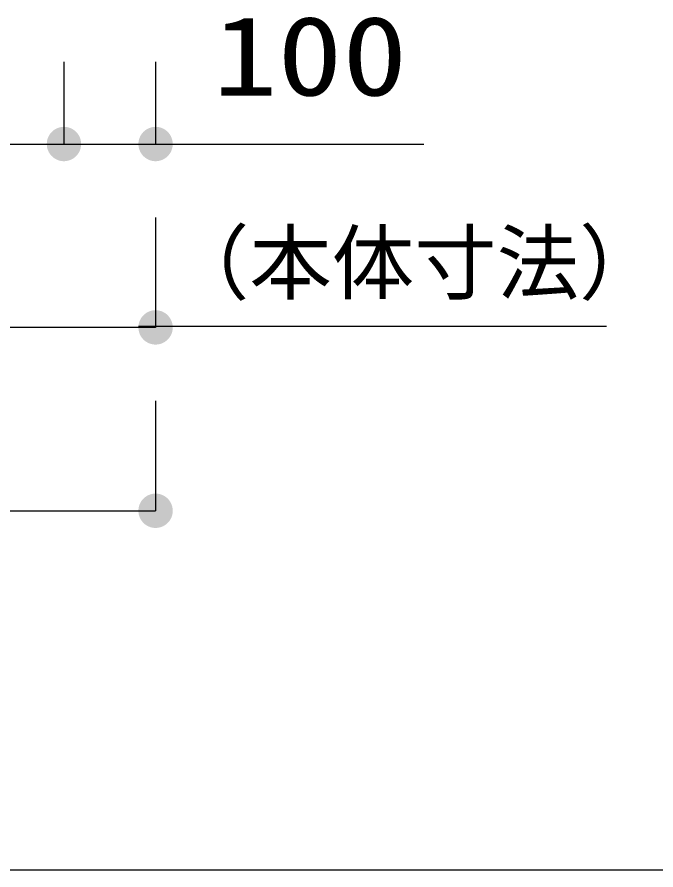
# Model space of a CAD drawing. Units: millimetres, scale not verified. Extents: x -22401 to 8910, y -6308 to 6308.
# Drawn here: x -3368 to -2671, y -5056 to -4126 of the extents above; entities that cross this region are included whole.
import ezdxf
from ezdxf.enums import TextEntityAlignment as Align

# ---------------------------------------------------------------- set-up
doc = ezdxf.new("R2010")
doc.units = ezdxf.units.MM
doc.header["$LTSCALE"] = 30
doc.layers.add('1-4_00クル-フ-6寸法', color=132, linetype='Continuous', lineweight=25)
doc.layers.add('1-8_Axis_waku', color=7, linetype='Continuous', lineweight=25)
doc.styles.add('ＭＳ ゴシック', font='')
doc.styles.get('ＭＳ ゴシック').set_extended_font_data('MS Gothic')

msp = doc.modelspace()

# ---------------------------------------------------------------- linework, layer by layer
at = {"layer": '1-4_00クル-フ-6寸法', "color": 4}
for p, q in [((-3317.18, -4175.17), (-3317.18, -4264.79)), ((-3317.18, -4175.17), (-3317.18, -4264.79)), ((-3217.18, -4175.17), (-3217.18, -4264.79)), ((-5717.18, -4264.79), (-3317.18, -4264.79)), ((-3317.18, -4264.79), (-3217.18, -4264.79)), ((-3218.68, -4264.79), (-2924.38, -4264.79)), ((-3217.18, -4344.79), (-3217.18, -4464.79)), ((-3217.18, -4464.79), (-3757.18, -4464.79)), ((-3235.93, -4463.29), (-2725.06, -4463.29)), ((-3217.18, -4544.79), (-3217.18, -4664.79)), ((-5817.18, -4664.79), (-3217.18, -4664.79))]:
    msp.add_line(p, q, dxfattribs=at)
at = {"layer": '1-4_00クル-フ-6寸法'}
for points in [[(-3317.18, -4264.79), (-3330.84, -4251.95), (-3329.13, -4250.34)], [(-3317.18, -4264.79), (-3330.84, -4251.95), (-3329.13, -4250.34)], [(-3317.18, -4264.79), (-3329.13, -4250.34), (-3327.22, -4248.96)], [(-3317.18, -4264.79), (-3329.13, -4250.34), (-3327.22, -4248.96)], [(-3317.18, -4264.79), (-3327.22, -4248.96), (-3325.16, -4247.82)], [(-3317.18, -4264.79), (-3327.22, -4248.96), (-3325.16, -4247.82)], [(-3317.18, -4264.79), (-3325.16, -4247.82), (-3322.97, -4246.96)], [(-3317.18, -4264.79), (-3325.16, -4247.82), (-3322.97, -4246.96)], [(-3317.18, -4264.79), (-3322.97, -4246.96), (-3320.69, -4246.37)], [(-3317.18, -4264.79), (-3322.97, -4246.96), (-3320.69, -4246.37)], [(-3317.18, -4264.79), (-3320.69, -4246.37), (-3318.35, -4246.08)], [(-3317.18, -4264.79), (-3320.69, -4246.37), (-3318.35, -4246.08)], [(-3317.18, -4264.79), (-3318.35, -4246.08), (-3316, -4246.08)], [(-3317.18, -4264.79), (-3318.35, -4246.08), (-3316, -4246.08)], [(-3317.18, -4264.79), (-3316, -4246.08), (-3313.66, -4246.37)], [(-3317.18, -4264.79), (-3316, -4246.08), (-3313.66, -4246.37)], [(-3317.18, -4264.79), (-3313.66, -4246.37), (-3311.38, -4246.96)], [(-3317.18, -4264.79), (-3313.66, -4246.37), (-3311.38, -4246.96)], [(-3317.18, -4264.79), (-3311.38, -4246.96), (-3309.19, -4247.82)], [(-3317.18, -4264.79), (-3311.38, -4246.96), (-3309.19, -4247.82)], [(-3317.18, -4264.79), (-3309.19, -4247.82), (-3307.13, -4248.96)], [(-3317.18, -4264.79), (-3309.19, -4247.82), (-3307.13, -4248.96)], [(-3317.18, -4264.79), (-3307.13, -4248.96), (-3305.22, -4250.34)], [(-3317.18, -4264.79), (-3307.13, -4248.96), (-3305.22, -4250.34)], [(-3317.18, -4264.79), (-3305.22, -4250.34), (-3303.51, -4251.95)], [(-3317.18, -4264.79), (-3305.22, -4250.34), (-3303.51, -4251.95)], [(-3217.18, -4264.79), (-3230.84, -4251.95), (-3229.13, -4250.34)], [(-3217.18, -4264.79), (-3229.13, -4250.34), (-3227.22, -4248.96)], [(-3217.18, -4264.79), (-3227.22, -4248.96), (-3225.16, -4247.82)], [(-3217.18, -4264.79), (-3225.16, -4247.82), (-3222.97, -4246.96)], [(-3217.18, -4264.79), (-3222.97, -4246.96), (-3220.69, -4246.37)], [(-3217.18, -4264.79), (-3220.69, -4246.37), (-3218.35, -4246.08)], [(-3217.18, -4264.79), (-3218.35, -4246.08), (-3216, -4246.08)], [(-3217.18, -4264.79), (-3216, -4246.08), (-3213.66, -4246.37)], [(-3217.18, -4264.79), (-3213.66, -4246.37), (-3211.38, -4246.96)], [(-3217.18, -4264.79), (-3211.38, -4246.96), (-3209.19, -4247.82)], [(-3217.18, -4264.79), (-3209.19, -4247.82), (-3207.13, -4248.96)], [(-3217.18, -4264.79), (-3207.13, -4248.96), (-3205.22, -4250.34)], [(-3217.18, -4264.79), (-3205.22, -4250.34), (-3203.51, -4251.95)], [(-3317.18, -4264.79), (-3335.78, -4262.44), (-3335.34, -4260.13)], [(-3317.18, -4264.79), (-3335.78, -4262.44), (-3335.34, -4260.13)], [(-3317.18, -4264.79), (-3335.34, -4260.13), (-3334.61, -4257.89)], [(-3317.18, -4264.79), (-3335.34, -4260.13), (-3334.61, -4257.89)], [(-3317.18, -4264.79), (-3334.61, -4257.89), (-3333.61, -4255.76)], [(-3317.18, -4264.79), (-3334.61, -4257.89), (-3333.61, -4255.76)], [(-3317.18, -4264.79), (-3333.61, -4255.76), (-3332.34, -4253.77)], [(-3317.18, -4264.79), (-3333.61, -4255.76), (-3332.34, -4253.77)], [(-3317.18, -4264.79), (-3332.34, -4253.77), (-3330.84, -4251.95)], [(-3317.18, -4264.79), (-3332.34, -4253.77), (-3330.84, -4251.95)], [(-3317.18, -4264.79), (-3303.51, -4251.95), (-3302.01, -4253.77)], [(-3317.18, -4264.79), (-3303.51, -4251.95), (-3302.01, -4253.77)], [(-3317.18, -4264.79), (-3302.01, -4253.77), (-3300.74, -4255.76)], [(-3317.18, -4264.79), (-3302.01, -4253.77), (-3300.74, -4255.76)], [(-3317.18, -4264.79), (-3300.74, -4255.76), (-3299.74, -4257.89)], [(-3317.18, -4264.79), (-3300.74, -4255.76), (-3299.74, -4257.89)], [(-3317.18, -4264.79), (-3299.74, -4257.89), (-3299.01, -4260.13)], [(-3317.18, -4264.79), (-3299.74, -4257.89), (-3299.01, -4260.13)], [(-3317.18, -4264.79), (-3299.01, -4260.13), (-3298.57, -4262.44)], [(-3317.18, -4264.79), (-3299.01, -4260.13), (-3298.57, -4262.44)], [(-3217.18, -4264.79), (-3235.78, -4262.44), (-3235.34, -4260.13)], [(-3217.18, -4264.79), (-3235.34, -4260.13), (-3234.61, -4257.89)], [(-3217.18, -4264.79), (-3234.61, -4257.89), (-3233.61, -4255.76)], [(-3217.18, -4264.79), (-3233.61, -4255.76), (-3232.34, -4253.77)], [(-3217.18, -4264.79), (-3232.34, -4253.77), (-3230.84, -4251.95)], [(-3217.18, -4264.79), (-3203.51, -4251.95), (-3202.01, -4253.77)], [(-3217.18, -4264.79), (-3202.01, -4253.77), (-3200.74, -4255.76)], [(-3217.18, -4264.79), (-3200.74, -4255.76), (-3199.74, -4257.89)], [(-3217.18, -4264.79), (-3199.74, -4257.89), (-3199.01, -4260.13)], [(-3217.18, -4264.79), (-3199.01, -4260.13), (-3198.57, -4262.44)], [(-3317.18, -4264.79), (-3335.93, -4264.79), (-3335.78, -4262.44)], [(-3317.18, -4264.79), (-3335.93, -4264.79), (-3335.78, -4262.44)], [(-3317.18, -4264.79), (-3335.78, -4267.14), (-3335.93, -4264.79)], [(-3317.18, -4264.79), (-3335.78, -4267.14), (-3335.93, -4264.79)], [(-3317.18, -4264.79), (-3335.34, -4269.45), (-3335.78, -4267.14)], [(-3317.18, -4264.79), (-3335.34, -4269.45), (-3335.78, -4267.14)], [(-3317.18, -4264.79), (-3334.61, -4271.69), (-3335.34, -4269.45)], [(-3317.18, -4264.79), (-3334.61, -4271.69), (-3335.34, -4269.45)], [(-3317.18, -4264.79), (-3333.61, -4273.82), (-3334.61, -4271.69)], [(-3317.18, -4264.79), (-3333.61, -4273.82), (-3334.61, -4271.69)], [(-3317.18, -4264.79), (-3332.34, -4275.81), (-3333.61, -4273.82)], [(-3317.18, -4264.79), (-3332.34, -4275.81), (-3333.61, -4273.82)], [(-3317.18, -4264.79), (-3330.84, -4277.62), (-3332.34, -4275.81)], [(-3317.18, -4264.79), (-3330.84, -4277.62), (-3332.34, -4275.81)], [(-3317.18, -4264.79), (-3329.13, -4279.24), (-3330.84, -4277.62)], [(-3317.18, -4264.79), (-3329.13, -4279.24), (-3330.84, -4277.62)], [(-3317.18, -4264.79), (-3327.22, -4280.62), (-3329.13, -4279.24)], [(-3317.18, -4264.79), (-3327.22, -4280.62), (-3329.13, -4279.24)], [(-3317.18, -4264.79), (-3325.16, -4281.75), (-3327.22, -4280.62)], [(-3317.18, -4264.79), (-3325.16, -4281.75), (-3327.22, -4280.62)], [(-3317.18, -4264.79), (-3322.97, -4282.62), (-3325.16, -4281.75)], [(-3317.18, -4264.79), (-3322.97, -4282.62), (-3325.16, -4281.75)], [(-3317.18, -4264.79), (-3320.69, -4283.21), (-3322.97, -4282.62)], [(-3317.18, -4264.79), (-3320.69, -4283.21), (-3322.97, -4282.62)], [(-3317.18, -4264.79), (-3318.35, -4283.5), (-3320.69, -4283.21)], [(-3317.18, -4264.79), (-3318.35, -4283.5), (-3320.69, -4283.21)], [(-3317.18, -4264.79), (-3316, -4283.5), (-3318.35, -4283.5)], [(-3317.18, -4264.79), (-3316, -4283.5), (-3318.35, -4283.5)], [(-3317.18, -4264.79), (-3298.57, -4262.44), (-3298.43, -4264.79)], [(-3317.18, -4264.79), (-3298.57, -4262.44), (-3298.43, -4264.79)], [(-3317.18, -4264.79), (-3313.66, -4283.21), (-3316, -4283.5)], [(-3317.18, -4264.79), (-3311.38, -4282.62), (-3313.66, -4283.21)], [(-3317.18, -4264.79), (-3309.19, -4281.75), (-3311.38, -4282.62)], [(-3317.18, -4264.79), (-3307.13, -4280.62), (-3309.19, -4281.75)], [(-3317.18, -4264.79), (-3305.22, -4279.24), (-3307.13, -4280.62)], [(-3317.18, -4264.79), (-3303.51, -4277.62), (-3305.22, -4279.24)], [(-3317.18, -4264.79), (-3302.01, -4275.81), (-3303.51, -4277.62)], [(-3317.18, -4264.79), (-3300.74, -4273.82), (-3302.01, -4275.81)], [(-3317.18, -4264.79), (-3299.74, -4271.69), (-3300.74, -4273.82)], [(-3317.18, -4264.79), (-3299.01, -4269.45), (-3299.74, -4271.69)], [(-3317.18, -4264.79), (-3298.57, -4267.14), (-3299.01, -4269.45)], [(-3317.18, -4264.79), (-3298.43, -4264.79), (-3298.57, -4267.14)], [(-3317.18, -4264.79), (-3313.66, -4283.21), (-3316, -4283.5)], [(-3317.18, -4264.79), (-3311.38, -4282.62), (-3313.66, -4283.21)], [(-3317.18, -4264.79), (-3309.19, -4281.75), (-3311.38, -4282.62)], [(-3317.18, -4264.79), (-3307.13, -4280.62), (-3309.19, -4281.75)], [(-3317.18, -4264.79), (-3305.22, -4279.24), (-3307.13, -4280.62)], [(-3317.18, -4264.79), (-3303.51, -4277.62), (-3305.22, -4279.24)], [(-3317.18, -4264.79), (-3302.01, -4275.81), (-3303.51, -4277.62)], [(-3317.18, -4264.79), (-3300.74, -4273.82), (-3302.01, -4275.81)], [(-3317.18, -4264.79), (-3299.74, -4271.69), (-3300.74, -4273.82)], [(-3317.18, -4264.79), (-3299.01, -4269.45), (-3299.74, -4271.69)], [(-3317.18, -4264.79), (-3298.57, -4267.14), (-3299.01, -4269.45)], [(-3317.18, -4264.79), (-3298.43, -4264.79), (-3298.57, -4267.14)], [(-3217.18, -4264.79), (-3235.93, -4264.79), (-3235.78, -4262.44)], [(-3217.18, -4264.79), (-3235.78, -4267.14), (-3235.93, -4264.79)], [(-3217.18, -4264.79), (-3235.34, -4269.45), (-3235.78, -4267.14)], [(-3217.18, -4264.79), (-3234.61, -4271.69), (-3235.34, -4269.45)], [(-3217.18, -4264.79), (-3233.61, -4273.82), (-3234.61, -4271.69)], [(-3217.18, -4264.79), (-3232.34, -4275.81), (-3233.61, -4273.82)], [(-3217.18, -4264.79), (-3230.84, -4277.62), (-3232.34, -4275.81)], [(-3217.18, -4264.79), (-3229.13, -4279.24), (-3230.84, -4277.62)], [(-3217.18, -4264.79), (-3227.22, -4280.62), (-3229.13, -4279.24)], [(-3217.18, -4264.79), (-3225.16, -4281.75), (-3227.22, -4280.62)], [(-3217.18, -4264.79), (-3222.97, -4282.62), (-3225.16, -4281.75)], [(-3217.18, -4264.79), (-3220.69, -4283.21), (-3222.97, -4282.62)], [(-3217.18, -4264.79), (-3218.35, -4283.5), (-3220.69, -4283.21)], [(-3217.18, -4264.79), (-3216, -4283.5), (-3218.35, -4283.5)], [(-3217.18, -4264.79), (-3198.57, -4262.44), (-3198.43, -4264.79)], [(-3217.18, -4264.79), (-3213.66, -4283.21), (-3216, -4283.5)], [(-3217.18, -4264.79), (-3211.38, -4282.62), (-3213.66, -4283.21)], [(-3217.18, -4264.79), (-3209.19, -4281.75), (-3211.38, -4282.62)], [(-3217.18, -4264.79), (-3207.13, -4280.62), (-3209.19, -4281.75)], [(-3217.18, -4264.79), (-3205.22, -4279.24), (-3207.13, -4280.62)], [(-3217.18, -4264.79), (-3203.51, -4277.62), (-3205.22, -4279.24)], [(-3217.18, -4264.79), (-3202.01, -4275.81), (-3203.51, -4277.62)], [(-3217.18, -4264.79), (-3200.74, -4273.82), (-3202.01, -4275.81)], [(-3217.18, -4264.79), (-3199.74, -4271.69), (-3200.74, -4273.82)], [(-3217.18, -4264.79), (-3199.01, -4269.45), (-3199.74, -4271.69)], [(-3217.18, -4264.79), (-3198.57, -4267.14), (-3199.01, -4269.45)], [(-3217.18, -4264.79), (-3198.43, -4264.79), (-3198.57, -4267.14)], [(-3217.18, -4464.79), (-3220.69, -4446.37), (-3218.35, -4446.08)], [(-3217.18, -4464.79), (-3218.35, -4446.08), (-3216, -4446.08)], [(-3217.18, -4464.79), (-3216, -4446.08), (-3213.66, -4446.37)], [(-3217.18, -4464.79), (-3233.61, -4455.76), (-3232.34, -4453.77)], [(-3217.18, -4464.79), (-3232.34, -4453.77), (-3230.84, -4451.95)], [(-3217.18, -4464.79), (-3230.84, -4451.95), (-3229.13, -4450.34)], [(-3217.18, -4464.79), (-3229.13, -4450.34), (-3227.22, -4448.96)], [(-3217.18, -4464.79), (-3227.22, -4448.96), (-3225.16, -4447.82)], [(-3217.18, -4464.79), (-3225.16, -4447.82), (-3222.97, -4446.96)], [(-3217.18, -4464.79), (-3222.97, -4446.96), (-3220.69, -4446.37)], [(-3217.18, -4464.79), (-3213.66, -4446.37), (-3211.38, -4446.96)], [(-3217.18, -4464.79), (-3211.38, -4446.96), (-3209.19, -4447.82)], [(-3217.18, -4464.79), (-3209.19, -4447.82), (-3207.13, -4448.96)], [(-3217.18, -4464.79), (-3207.13, -4448.96), (-3205.22, -4450.34)], [(-3217.18, -4464.79), (-3205.22, -4450.34), (-3203.51, -4451.95)], [(-3217.18, -4464.79), (-3203.51, -4451.95), (-3202.01, -4453.77)], [(-3217.18, -4464.79), (-3202.01, -4453.77), (-3200.74, -4455.76)], [(-3217.18, -4464.79), (-3235.93, -4464.79), (-3235.78, -4462.44)], [(-3217.18, -4464.79), (-3235.78, -4467.14), (-3235.93, -4464.79)], [(-3217.18, -4464.79), (-3235.78, -4462.44), (-3235.34, -4460.13)], [(-3217.18, -4464.79), (-3235.34, -4469.45), (-3235.78, -4467.14)], [(-3217.18, -4464.79), (-3235.34, -4460.13), (-3234.61, -4457.89)], [(-3217.18, -4464.79), (-3234.61, -4471.69), (-3235.34, -4469.45)], [(-3217.18, -4464.79), (-3234.61, -4457.89), (-3233.61, -4455.76)], [(-3217.18, -4464.79), (-3233.61, -4473.82), (-3234.61, -4471.69)], [(-3217.18, -4464.79), (-3232.34, -4475.81), (-3233.61, -4473.82)], [(-3217.18, -4464.79), (-3230.84, -4477.62), (-3232.34, -4475.81)], [(-3217.18, -4464.79), (-3229.13, -4479.24), (-3230.84, -4477.62)], [(-3217.18, -4464.79), (-3227.22, -4480.62), (-3229.13, -4479.24)], [(-3217.18, -4464.79), (-3225.16, -4481.75), (-3227.22, -4480.62)], [(-3217.18, -4464.79), (-3222.97, -4482.62), (-3225.16, -4481.75)], [(-3217.18, -4464.79), (-3220.69, -4483.21), (-3222.97, -4482.62)], [(-3217.18, -4464.79), (-3218.35, -4483.5), (-3220.69, -4483.21)], [(-3217.18, -4464.79), (-3216, -4483.5), (-3218.35, -4483.5)], [(-3217.18, -4464.79), (-3200.74, -4455.76), (-3199.74, -4457.89)], [(-3217.18, -4464.79), (-3199.74, -4457.89), (-3199.01, -4460.13)], [(-3217.18, -4464.79), (-3199.01, -4460.13), (-3198.57, -4462.44)], [(-3217.18, -4464.79), (-3198.57, -4462.44), (-3198.43, -4464.79)], [(-3217.18, -4464.79), (-3213.66, -4483.21), (-3216, -4483.5)], [(-3217.18, -4464.79), (-3211.38, -4482.62), (-3213.66, -4483.21)], [(-3217.18, -4464.79), (-3209.19, -4481.75), (-3211.38, -4482.62)], [(-3217.18, -4464.79), (-3207.13, -4480.62), (-3209.19, -4481.75)], [(-3217.18, -4464.79), (-3205.22, -4479.24), (-3207.13, -4480.62)], [(-3217.18, -4464.79), (-3203.51, -4477.62), (-3205.22, -4479.24)], [(-3217.18, -4464.79), (-3202.01, -4475.81), (-3203.51, -4477.62)], [(-3217.18, -4464.79), (-3200.74, -4473.82), (-3202.01, -4475.81)], [(-3217.18, -4464.79), (-3199.74, -4471.69), (-3200.74, -4473.82)], [(-3217.18, -4464.79), (-3199.01, -4469.45), (-3199.74, -4471.69)], [(-3217.18, -4464.79), (-3198.57, -4467.14), (-3199.01, -4469.45)], [(-3217.18, -4464.79), (-3198.43, -4464.79), (-3198.57, -4467.14)], [(-3217.18, -4664.79), (-3230.84, -4651.95), (-3229.13, -4650.34)], [(-3217.18, -4664.79), (-3229.13, -4650.34), (-3227.22, -4648.96)], [(-3217.18, -4664.79), (-3227.22, -4648.96), (-3225.16, -4647.82)], [(-3217.18, -4664.79), (-3225.16, -4647.82), (-3222.97, -4646.96)], [(-3217.18, -4664.79), (-3222.97, -4646.96), (-3220.69, -4646.37)], [(-3217.18, -4664.79), (-3220.69, -4646.37), (-3218.35, -4646.08)], [(-3217.18, -4664.79), (-3218.35, -4646.08), (-3216, -4646.08)], [(-3217.18, -4664.79), (-3216, -4646.08), (-3213.66, -4646.37)], [(-3217.18, -4664.79), (-3213.66, -4646.37), (-3211.38, -4646.96)], [(-3217.18, -4664.79), (-3211.38, -4646.96), (-3209.19, -4647.82)], [(-3217.18, -4664.79), (-3209.19, -4647.82), (-3207.13, -4648.96)], [(-3217.18, -4664.79), (-3207.13, -4648.96), (-3205.22, -4650.34)], [(-3217.18, -4664.79), (-3205.22, -4650.34), (-3203.51, -4651.95)], [(-3217.18, -4664.79), (-3235.78, -4662.44), (-3235.34, -4660.13)], [(-3217.18, -4664.79), (-3235.34, -4660.13), (-3234.61, -4657.89)], [(-3217.18, -4664.79), (-3234.61, -4657.89), (-3233.61, -4655.76)], [(-3217.18, -4664.79), (-3233.61, -4655.76), (-3232.34, -4653.77)], [(-3217.18, -4664.79), (-3232.34, -4653.77), (-3230.84, -4651.95)], [(-3217.18, -4664.79), (-3203.51, -4651.95), (-3202.01, -4653.77)], [(-3217.18, -4664.79), (-3202.01, -4653.77), (-3200.74, -4655.76)], [(-3217.18, -4664.79), (-3200.74, -4655.76), (-3199.74, -4657.89)], [(-3217.18, -4664.79), (-3199.74, -4657.89), (-3199.01, -4660.13)], [(-3217.18, -4664.79), (-3199.01, -4660.13), (-3198.57, -4662.44)], [(-3217.18, -4664.79), (-3235.93, -4664.79), (-3235.78, -4662.44)], [(-3217.18, -4664.79), (-3235.78, -4667.14), (-3235.93, -4664.79)], [(-3217.18, -4664.79), (-3235.34, -4669.45), (-3235.78, -4667.14)], [(-3217.18, -4664.79), (-3234.61, -4671.69), (-3235.34, -4669.45)], [(-3217.18, -4664.79), (-3233.61, -4673.82), (-3234.61, -4671.69)], [(-3217.18, -4664.79), (-3232.34, -4675.81), (-3233.61, -4673.82)], [(-3217.18, -4664.79), (-3230.84, -4677.62), (-3232.34, -4675.81)], [(-3217.18, -4664.79), (-3229.13, -4679.24), (-3230.84, -4677.62)], [(-3217.18, -4664.79), (-3227.22, -4680.62), (-3229.13, -4679.24)], [(-3217.18, -4664.79), (-3225.16, -4681.75), (-3227.22, -4680.62)], [(-3217.18, -4664.79), (-3222.97, -4682.62), (-3225.16, -4681.75)], [(-3217.18, -4664.79), (-3220.69, -4683.21), (-3222.97, -4682.62)], [(-3217.18, -4664.79), (-3218.35, -4683.5), (-3220.69, -4683.21)], [(-3217.18, -4664.79), (-3216, -4683.5), (-3218.35, -4683.5)], [(-3217.18, -4664.79), (-3198.57, -4662.44), (-3198.43, -4664.79)], [(-3217.18, -4664.79), (-3213.66, -4683.21), (-3216, -4683.5)], [(-3217.18, -4664.79), (-3211.38, -4682.62), (-3213.66, -4683.21)], [(-3217.18, -4664.79), (-3209.19, -4681.75), (-3211.38, -4682.62)], [(-3217.18, -4664.79), (-3207.13, -4680.62), (-3209.19, -4681.75)], [(-3217.18, -4664.79), (-3205.22, -4679.24), (-3207.13, -4680.62)], [(-3217.18, -4664.79), (-3203.51, -4677.62), (-3205.22, -4679.24)], [(-3217.18, -4664.79), (-3202.01, -4675.81), (-3203.51, -4677.62)], [(-3217.18, -4664.79), (-3200.74, -4673.82), (-3202.01, -4675.81)], [(-3217.18, -4664.79), (-3199.74, -4671.69), (-3200.74, -4673.82)], [(-3217.18, -4664.79), (-3199.01, -4669.45), (-3199.74, -4671.69)], [(-3217.18, -4664.79), (-3198.57, -4667.14), (-3199.01, -4669.45)], [(-3217.18, -4664.79), (-3198.43, -4664.79), (-3198.57, -4667.14)]]:
    msp.add_solid(points, dxfattribs=at)
at = {"layer": '1-8_Axis_waku'}
msp.add_line((-7770, -5056.5), (8400, -5056.5), dxfattribs=at)

# ---------------------------------------------------------------- texts
at = {"layer": '1-4_00クル-フ-6寸法', "color": 3, "style": 'ＭＳ ゴシック', "width": 1.2}
msp.add_text('100', height=86.66, dxfattribs=at).set_placement((-3154.79, -4237.92), align=Align.BOTTOM_LEFT)
at = {"layer": '1-4_00クル-フ-6寸法', "color": 4, "style": 'ＭＳ ゴシック'}
msp.add_text('（本体寸法）', height=65.98, dxfattribs=at).set_placement((-3204.87, -4447.1), align=Align.BOTTOM_LEFT)

doc.saveas('drawing.dxf')
